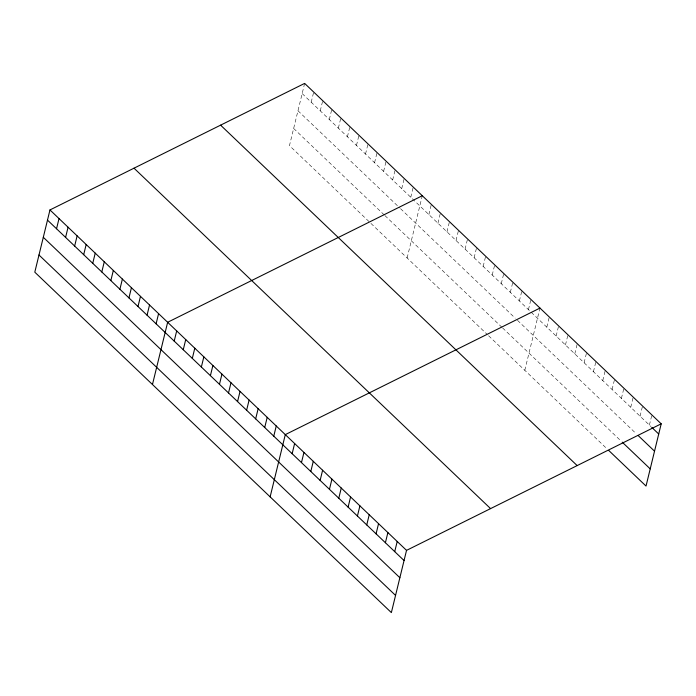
<?xml version="1.0" encoding="UTF-8"?>
<svg xmlns="http://www.w3.org/2000/svg" width="696" height="696" viewBox="0 0 696 696"><rect width="100%" height="100%" fill="white"/><g stroke="black" fill="none" stroke-linecap="round" stroke-linejoin="round"><path stroke-width="0.52" stroke-dasharray="3.48 2.61" d="M304.639 83.398L289.466 145.629L370.176 222.685M311.208 102.216L313.687 92.046M320.256 110.864L322.735 100.685M329.312 119.503L331.792 109.324M338.36 128.142L340.84 117.963M347.408 136.781L349.897 126.611M356.465 145.429L358.945 135.25M365.513 154.068L367.993 143.889M374.57 162.707L377.049 152.537M383.618 171.355L386.097 161.176M392.666 179.994L395.145 169.815M401.723 188.633L404.202 178.463M410.77 197.281L413.25 187.102M407.134 257.972L422.298 195.741M428.875 214.559L431.355 204.38M437.923 223.198L440.403 213.028M446.971 231.846L449.459 221.667M456.028 240.485L458.507 230.306M465.076 249.125L467.555 238.954M474.133 257.772L476.612 247.593M483.181 266.411L485.66 256.232M492.229 275.05L494.708 264.88M501.285 283.69L503.765 273.519M510.333 292.337L512.813 282.158M519.381 300.976L521.87 290.798M528.438 309.616L530.918 299.445M524.801 370.315L539.966 308.084M546.812 327.163L549.292 316.985M556.139 336.064L558.618 325.893M565.465 344.972L567.945 334.793M574.792 353.873L577.271 343.702M584.118 362.781L586.597 352.602M593.444 371.681L595.924 361.502M602.762 380.582L605.25 370.411M612.088 389.49L614.577 379.311M621.415 398.39L623.894 388.22M630.741 407.299L633.221 397.12M640.068 416.199L642.547 406.02M649.394 425.099L651.874 414.929M302.16 93.577L650.951 426.587M297.966 110.751L399.791 207.974M400.548 208.696L515.197 318.159M517.459 320.317L635.883 433.382M293.651 128.456L384.166 214.873M384.923 215.586L501.833 327.216M502.59 327.929L621.467 441.429M370.925 223.407L487.087 334.306M488.592 335.75L607.173 448.963"/><path stroke-width="1.04" d="M49.973 209.94L34.8 272.171L391.361 612.602L406.534 550.371L661.2 423.829L304.639 83.398L49.973 209.94L406.534 550.371M56.541 228.758L59.021 218.579M65.589 237.397L68.069 227.218M74.646 246.036L77.126 235.866M83.694 254.684L86.173 244.505M92.742 263.323L95.23 253.144M101.799 271.962L104.278 261.792M110.847 280.61L113.326 270.431M119.903 289.249L122.383 279.07M128.951 297.888L131.431 287.718M137.999 306.536L140.479 296.357M147.056 315.175L149.536 304.996M156.104 323.814L158.584 313.635M152.468 384.514L167.64 322.283L422.298 195.741M174.209 341.101L176.688 330.922M183.257 349.74L185.736 339.561M192.314 358.379L194.793 348.209M201.361 367.027L203.841 356.848M210.409 375.666L212.889 365.487M219.466 384.305L221.946 374.135M228.514 392.944L230.994 382.774M237.562 401.592L240.042 391.413M246.619 410.231L249.098 400.052M255.667 418.87L258.146 408.7M264.715 427.518L267.203 417.339M273.772 436.157L276.251 425.978M270.135 496.857L285.299 434.626L539.966 308.084M292.146 453.705L294.625 443.526M301.472 462.605L303.952 452.426M310.799 471.505L313.278 461.335M320.125 480.414L322.605 470.235M329.452 489.314L331.931 479.144M338.778 498.223L341.257 488.044M348.104 507.123L350.584 496.944M357.422 516.023L359.91 505.853M366.749 524.932L369.228 514.753M376.075 533.832L378.554 523.662M385.401 542.741L387.881 532.562M394.728 551.641L397.207 541.462M661.2 423.829L646.027 486.06L608.73 450.451M651.726 427.327L658.721 434.008M638.215 435.6L654.536 451.182M622.241 442.169L650.221 468.887M220.597 125.158L577.158 465.589M134.006 168.18L490.576 508.611M47.493 220.119L404.054 560.541M43.3 237.292L399.869 577.723M38.985 254.988L395.554 595.419"/></g></svg>
